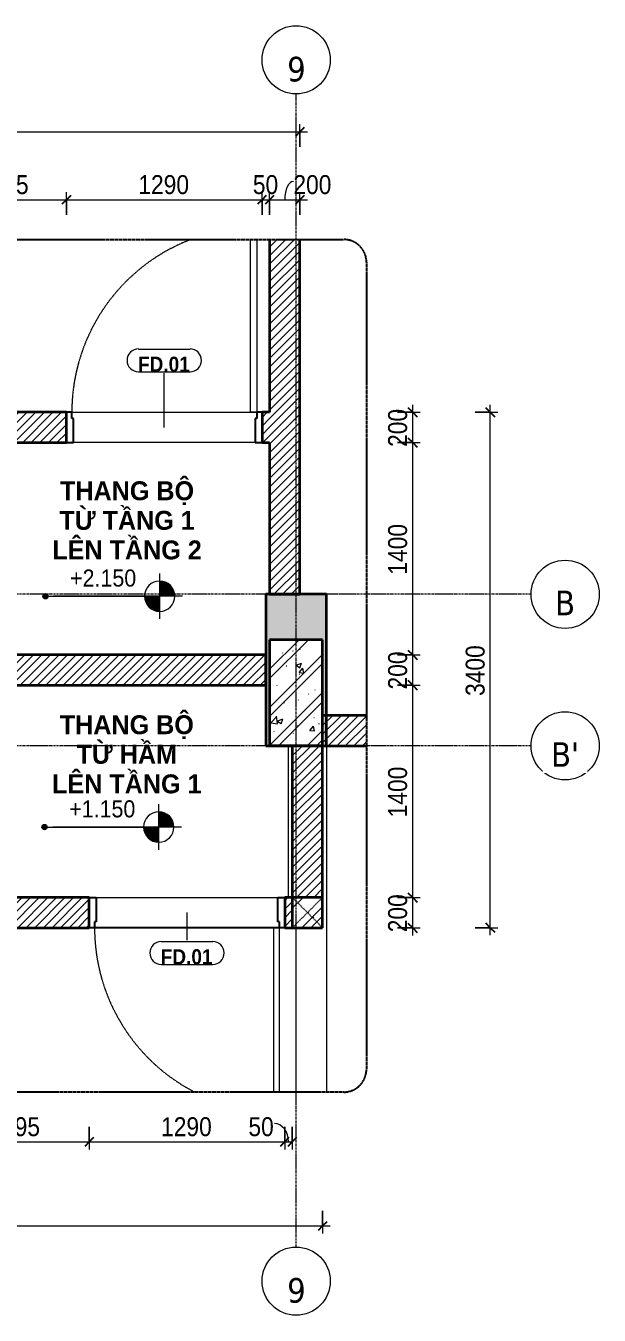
# Model space of a CAD drawing. Header units: millimetres. Extents: x 75584 to 159459, y -5075 to 34550.
# Drawn here: x 81769 to 85553, y 20780 to 29287 of the extents above; entities that cross this region are included whole.
import ezdxf

# ---------------------------------------------------------------- set-up
doc = ezdxf.new("R2010")
doc.units = ezdxf.units.MM
for name, pattern in [('Dash', [6, 3, -3]), ('Dash - Tight', [4.5, 3, -1.5]), ('Grid Line', [22.225, 12.7, -3.175, 3.175, -3.175]), ('Hidden', [7.14375, 4.7625, -2.38125])]:
    doc.linetypes.add(name, pattern=pattern)
for name, color, linetype, lineweight in [('0-1', 7, 'Continuous', 5), ('A-ANNO-DIMS', 211, 'Continuous', 9), ('A-ANNO-DIMS-50', 211, 'Continuous', 9), ('A-DETL-GENF-1', 92, 'Dash - Tight', 18), ('A-DETL-GENF-2', 254, 'Continuous', 18), ('A-DETL-GENF-3', 92, 'Hidden', 25), ('A-DETL-MEDM', 33, 'Continuous', 35), ('A-DOOR', 31, 'Continuous', 18), ('A-DOOR-FRAM', 31, 'Continuous', 25), ('A-DOOR-IDEN', 31, 'Continuous', 9), ('A-FLOR', 192, 'Continuous', 18), ('A-FLOR-1', 7, 'Continuous', 18), ('A-WALL', 113, 'Continuous', 18), ('A-WALL-1', 113, 'Continuous', 35), ('A-WALL-PATT-1', 111, 'Continuous', 18), ('G-ANNO-DIMS', 111, 'Continuous', 9), ('G-ANNO-TEXT-1', 7, 'Continuous', 9), ('G-IMPT-1', 8, 'Continuous', 25), ('M-EQPM', 50, 'Continuous', 18), ('S-COLS', 52, 'Continuous', 18), ('S-COLS-1', 9, 'Continuous', 5), ('S-COLS-2', 250, 'Continuous', 35), ('S-COLS-5', 52, 'Continuous', 35), ('S-COLS-HDLN', 52, 'Dash', 18), ('S-COLS-HDLN-1', 254, 'Continuous', 18), ('S-GRID-1', 1, 'Grid Line', 9), ('S-GRID-IDEN', 1, 'Continuous', 9)]:
    doc.layers.add(name, color=color, linetype=linetype, lineweight=lineweight)
doc.styles.add('Arial_3', font='arial.ttf', dxfattribs={"width": 0.9, "height": 112.5})
doc.styles.add('Arial_B', font='arialbd.ttf', dxfattribs={"width": 0.9, "height": 100})
doc.styles.add('Arial_B_1', font='arialbd.ttf', dxfattribs={"width": 0.95, "height": 125})
doc.styles.add('Tahoma_B', font='tahomabd.ttf', dxfattribs={"height": 162.5})
doc.styles.add('UTM Avo', font='', dxfattribs={"width": 0.9, "height": 125})
doc.styles.get('UTM Avo').set_extended_font_data('UTM Avo')
doc.dimstyles.new('1_Dim_chi_tiet_2_5', dxfattribs={"dimscale": 304.8, "dimtxt": 124.912619, "dimasz": 0.19685, "dimexe": 0.164042, "dimexo": 0.0625, "dimgap": 0.016404, "dimtad": 1, "dimdec": 0, "dimrnd": 5, "dimzin": 0, "dimdsep": 46, "dimtxsty": 'UTM Avo', "dimblk1": 'OBLIQUE', "dimblk2": 'OBLIQUE', "dimsah": 1, "dimcen": 0.09, "dimdle": 0.164042, "dimazin": 0, "dimtfac": 1, "dimtdec": 4, "dimtix": 1, "dimtmove": 0, "dimatfit": 3, "dimfxl": 0.328084, "dimfxlon": 1, "dimtvp": 1, "dimtolj": 1, "dimtzin": 0, "dimarcsym": 2})
doc.dimstyles.new('1_Dim_chi_tiet_2_5_1', dxfattribs={"dimscale": 304.8, "dimtxt": 124.912619, "dimasz": 0.19685, "dimexe": 0.164042, "dimexo": 0.0625, "dimgap": 0.016404, "dimtad": 1, "dimdec": 0, "dimrnd": 5, "dimzin": 0, "dimdsep": 46, "dimtxsty": 'UTM Avo', "dimblk1": 'OBLIQUE', "dimblk2": 'OBLIQUE', "dimsah": 1, "dimcen": 0.09, "dimdle": 0.164042, "dimazin": 0, "dimtfac": 1, "dimtdec": 4, "dimtix": 1, "dimtmove": 1, "dimatfit": 3, "dimfxl": 0.328084, "dimfxlon": 1, "dimtvp": 1, "dimtolj": 1, "dimtzin": 0, "dimarcsym": 2})
pattern_1 = [(45, (0, 0), (-28.284271, 28.284271), [])]
pattern_2 = [(50, (-83627.56, -23436.94), (364.3679, -31.8783), [38.1, -419.1]), (355, (-83627.56, -23436.94), (-70.4859, 382.1133), [30.48, -335.28]), (100.451, (-83597.2, -23439.6), (293.885, 350.2334), [32.38, -356.18]), (46.184, (-83627.56, -23335.34), (542.1585, -84.0858), [57.15, -628.65]), (96.636, (-83582.4, -23342.34), (474.805, 494.8554), [48.57, -534.27]), (351.184, (-83627.56, -23335.34), (474.8102, 494.85), [45.72, -502.92]), (21, (-83576.76, -23360.74), (303.2285, -204.5305), [38.1, -419.1]), (326, (-83576.76, -23360.74), (123.6039, 368.376), [30.48, -335.28]), (71.451, (-83551.5, -23377.78), (426.8341, 163.8427), [32.38, -356.18]), (37.5, (-83627.56, -23436.94), (6.17665, 169.11015), [3.353, -327.863, 3.353, -337.007, -336.55]), (37.5, (-83627.56, -23436.94), (6.17665, 169.11015), [-671.576, 3.353, -333.197]), (7.5, (-83627.56, -23436.94), (133.63888, 200.3615), [3.353, -190.703, 3.353, -320.243, -128.27]), (7.5, (-83627.56, -23436.94), (133.63888, 200.3615), [-517.652, 3.353, -124.917]), (327.5, (-83740.85, -23436.94), (271.18182, -11.45836), [3.353, -123.647, 3.353, -918.667]), (327.5, (-83740.85, -23436.94), (271.18182, -11.45836), [-130.353, -392.887, 3.353, -522.427]), (317.5, (-83791.65, -23436.94), (296.2585, 50.85285), [3.353, -161.747, 3.353, -633.171]), (317.5, (-83791.65, -23436.94), (296.2585, 50.85285), [-168.453, -259.791, 3.353, -370.027]), (45, (-83627.56, -23436.94), (-125.7236, 125.7236), []), (45, (-83627.56, -23246.44), (-125.7236, 125.7236), [])]

# ---------------------------------------------------------------- blocks, each defined once
blk = doc.blocks.new('NCV_TKTC_KET CAU_rvt-1-TKCS_THANG BỘ TB3 - MẶT BẰNG TẦNG 1')
at = {"layer": 'S-COLS-1'}
h = blk.add_hatch(color=256, dxfattribs=at)
h.paths.add_polyline_path([(83727.6, 24536.9), (83752.6, 24536.9), (83752.6, 25536.9), (83352.6, 25536.9), (83352.6, 24536.9), (83377.6, 24536.9)])
h.paths.add_polyline_path([(83377.6, 24538.6), (83377.6, 25236.9), (83727.6, 25236.9), (83727.6, 24538.6)])
at = {"layer": 'A-FLOR-1'}
for p, q in [((83502.6, 23536.9), (83502.6, 24536.9)), ((82232.5, 23535.3), (83432.7, 23535.3))]:
    blk.add_line(p, q, dxfattribs=at)
at = {"layer": 'S-COLS-2'}
for p, q in [((83752.6, 25536.9), (83352.6, 25536.9)), ((83352.6, 25536.9), (83352.6, 24536.9)), ((83752.6, 24536.9), (83752.6, 25536.9)), ((83352.6, 24536.9), (83752.6, 24536.9))]:
    blk.add_line(p, q, dxfattribs=at)
blk = doc.blocks.new('FD_01 - FD_01-1200x2200mm-1787917-TKCS_THANG BỘ TB3 - MẶT BẰNG TẦNG 1')
at = {"layer": 'A-DETL-GENF-1'}
for p, q in [((570, 100), (570, 1240)), ((610, 1240), (610, 100)), ((610, 100), (570, 100))]:
    blk.add_line(p, q, dxfattribs=at)
blk.add_arc((610, 100), 1220, 110.85178, 180, dxfattribs=at)
at = {"layer": 'A-DOOR-FRAM'}
for p, q in [((-610, 100), (-645, 100)), ((-645, 100), (-645, -100)), ((-610, 60), (-610, 100)), ((645, 100), (610, 100)), ((610, 100), (610, 60)), ((645, -100), (645, 100)), ((-600, 60), (-610, 60)), ((-600, -100), (-600, 60)), ((610, 60), (600, 60)), ((600, 60), (600, -100)), ((-645, -100), (-600, -100)), ((600, -100), (645, -100))]:
    blk.add_line(p, q, dxfattribs=at)
blk = doc.blocks.new('FD_01 - FD_01-1200x2200mm-1787918-TKCS_THANG BỘ TB3 - MẶT BẰNG TẦNG 1')
at = {"layer": 'A-DETL-GENF-1'}
for p, q in [((610, -100), (570, -100)), ((570, -100), (570, -1184.3)), ((610, -1184.3), (610, -100))]:
    blk.add_line(p, q, dxfattribs=at)
blk.add_arc((610, -100), 1220, 180, 242.73793, dxfattribs=at)
at = {"layer": 'A-DOOR-FRAM'}
for p, q in [((-645, 100), (-600, 100)), ((-645, 98.4), (-645, 100)), ((-600, 100), (-600, -60)), ((600, 100), (645, 100)), ((600, -60), (600, 100)), ((645, 100), (645, 98.4)), ((-600, -60), (-610, -60)), ((-610, -60), (-610, -100)), ((610, -60), (600, -60)), ((610, -100), (610, -60)), ((-610, -100), (-645, -100)), ((645, -100), (610, -100))]:
    blk.add_line(p, q, dxfattribs=at)
blk = doc.blocks.new('TKTC_XREF_251221_MB TANG 1 - TKTC_XREF_260130_MB TANG 1_dwg-4202109-TKCS_THANG BỘ TB3 - MẶT BẰNG TẦNG 1')
at = {"layer": 'G-IMPT-1'}
blk.add_line((-120929.1, -378007.7), (-119709.1, -378007.7), dxfattribs=at)
blk = doc.blocks.new('TKTC_XREF_251221_MB TANG 1 - TKTC_XREF_251221_MB TANG 1-2038492-TKCS_THANG BỘ TB3 - MẶT BẰNG TẦNG 1')
blk.add_blockref('TKTC_XREF_251221_MB TANG 1 - TKTC_XREF_260130_MB TANG 1_dwg-4202109-TKCS_THANG BỘ TB3 - MẶT BẰNG TẦNG 1', (169499.1, 384109.7))
blk = doc.blocks.new('G1_SOF - BO TRU - 200x200-V2-TKCS_THANG BỘ TB3 - MẶT BẰNG TẦNG 1')
at = {"layer": 'S-COLS-HDLN-1'}
h = blk.add_hatch(dxfattribs=at)
h.set_pattern_fill('FP_3', color=256, style=0, pattern_type=2)
h.set_pattern_definition(pattern_2)
h.paths.add_polyline_path([(100, -100), (100, 100), (-100, 100), (-100, -100)])
h = blk.add_hatch(dxfattribs=at)
h.set_pattern_fill('FP_3', color=256, style=0, pattern_type=2)
h.set_pattern_definition(pattern_2)
h.paths.add_polyline_path([(100, -100), (100, 100), (-100, 100), (-100, -100)])
at = {"layer": 'S-COLS-5'}
for p, q in [((100, 100), (-100, 100)), ((-100, 100), (-100, -100)), ((100, -100), (100, 100)), ((-100, -100), (100, -100))]:
    blk.add_line(p, q, dxfattribs=at)
at = {"layer": 'S-COLS-HDLN'}
for p, q in [((100, 100), (-100, -100)), ((-100, 100), (100, -100))]:
    blk.add_line(p, q, dxfattribs=at)
blk = doc.blocks.new('BORDER VIEW - BORDER VIEW-1918780-TKCS_THANG BỘ TB3 - MẶT BẰNG TẦNG 1')
at = {"layer": 'A-DETL-GENF-3'}
for p, q in [((150, 7064.2), (5474.7, 7064.2)), ((0, 150), (0, 6914.2)), ((5624.7, 6914.2), (5624.7, 150))]:
    blk.add_line(p, q, dxfattribs=at)
for centre, start, end in [((150, 6914.2), 90, 180), ((5474.7, 6914.2), 360, 90)]:
    blk.add_arc(centre, 150, start, end, dxfattribs=at)
blk = doc.blocks.new('Grid - M_Grid Head - Circle-353313-TKCS_THANG BỘ TB3 - MẶT BẰNG TẦNG 1')
at = {"layer": 'S-GRID-IDEN'}
blk.add_circle((0, 0), 4.5, dxfattribs=at)
blk = doc.blocks.new('Spot Elevations - M_Spot Elevation - Target Filled-350595-TKCS_THANG BỘ TB3 - MẶT BẰNG TẦNG 1')
at = {"layer": 'G-ANNO-DIMS'}
h = blk.add_hatch(color=256, dxfattribs=at)
edge = h.paths.add_edge_path()
edge.add_line((0, 0), (-2, 0))
edge.add_arc((0, 0), 2, 90, 180, ccw=False)
edge.add_line((0, 2), (0, 0))
h = blk.add_hatch(color=256, dxfattribs=at)
edge = h.paths.add_edge_path()
edge.add_line((0, 0), (2, 0))
edge.add_arc((0, 0), 2, 270, 360, ccw=False)
edge.add_line((0, -2), (0, 0))
for p, q in [((0, -3), (0, 3)), ((-3, 0), (14, 0))]:
    blk.add_line(p, q, dxfattribs=at)
blk.add_circle((0, 0), 2, dxfattribs=at)
blk = doc.blocks.new('STN_Door Tag - STN_Door Tag-1788670-TKCS_THANG BỘ TB3 - MẶT BẰNG TẦNG 1')
at = {"layer": 'A-DOOR-IDEN'}
for p, q in [((-3.37, 1.49), (3.43, 1.49)), ((-3.37, -1.52), (3.43, -1.52))]:
    blk.add_line(p, q, dxfattribs=at)
for centre, start, end in [((-3.37, -0.01), 90, 270), ((3.43, -0.01), 270, 90)]:
    blk.add_arc(centre, 1.51, start, end, dxfattribs=at)
blk = doc.blocks.new('DIMBLOCK7-TKCS_THANG BỘ TB3 - MẶT BẰNG TẦNG 1')
at = {"layer": 'A-ANNO-DIMS-50'}
for p, q in [((81292.6, 28039.9), (81292.6, 28189.9)), ((82037.6, 28039.9), (82037.6, 28189.9)), ((81292.6, 28139.9), (82037.6, 28139.9)), ((81292.6, 28139.9), (81292.6, 28039.9)), ((82037.6, 28139.9), (82037.6, 28039.9))]:
    blk.add_line(p, q, dxfattribs=at)
at = {"layer": 'A-ANNO-DIMS-50', "lineweight": 25}
for p, q in [((81292.6, 28139.9), (81322.6, 28169.9)), ((82037.6, 28139.9), (82067.6, 28169.9)), ((81292.6, 28139.9), (81262.6, 28109.9)), ((82037.6, 28139.9), (82007.6, 28109.9))]:
    blk.add_line(p, q, dxfattribs=at)
at = {"layer": 'A-ANNO-DIMS-50', "color": 0, "insert": (81536.7, 28302.3), "char_height": 125, "width": 308.118, "attachment_point": 1, "line_spacing_factor": 1.110334, "style": 'UTM Avo'}
blk.add_mtext('745', dxfattribs=at)
blk = doc.blocks.new('_Oblique')
at = {"color": 0, "linetype": 'ByBlock', "lineweight": -2}
blk.add_line((-0.5, -0.5), (0.5, 0.5), dxfattribs=at)
blk = doc.blocks.new('DIMBLOCK8-TKCS_THANG BỘ TB3 - MẶT BẰNG TẦNG 1')
at = {"layer": 'A-ANNO-DIMS-50'}
for p, q in [((82037.6, 28039.9), (82037.6, 28189.9)), ((83327.6, 28039.9), (83327.6, 28189.9)), ((82037.6, 28139.9), (83327.6, 28139.9)), ((82037.6, 28139.9), (82037.6, 28039.9)), ((83327.6, 28139.9), (83327.6, 28039.9))]:
    blk.add_line(p, q, dxfattribs=at)
at = {"layer": 'A-ANNO-DIMS-50', "lineweight": 25}
for p, q in [((82037.6, 28139.9), (82067.6, 28169.9)), ((83327.6, 28139.9), (83357.6, 28169.9)), ((82037.6, 28139.9), (82007.6, 28109.9)), ((83327.6, 28139.9), (83297.6, 28109.9))]:
    blk.add_line(p, q, dxfattribs=at)
at = {"layer": 'A-ANNO-DIMS-50', "color": 0, "insert": (82511.4, 28302.3), "char_height": 125, "width": 410.824, "attachment_point": 1, "line_spacing_factor": 1.110334, "style": 'UTM Avo'}
blk.add_mtext('1290', dxfattribs=at)
blk = doc.blocks.new('DIMBLOCK9-TKCS_THANG BỘ TB3 - MẶT BẰNG TẦNG 1')
at = {"layer": 'A-ANNO-DIMS-50'}
for p, q in [((83327.6, 28039.9), (83327.6, 28189.9)), ((83377.6, 28039.9), (83377.6, 28189.9)), ((83327.6, 28139.9), (83377.6, 28139.9)), ((83327.6, 28139.9), (83327.6, 28039.9)), ((83377.6, 28139.9), (83377.6, 28039.9))]:
    blk.add_line(p, q, dxfattribs=at)
at = {"layer": 'A-ANNO-DIMS-50', "lineweight": 25}
for p, q in [((83327.6, 28139.9), (83357.6, 28169.9)), ((83377.6, 28139.9), (83407.6, 28169.9)), ((83327.6, 28139.9), (83297.6, 28109.9)), ((83377.6, 28139.9), (83347.6, 28109.9))]:
    blk.add_line(p, q, dxfattribs=at)
at = {"layer": 'A-ANNO-DIMS-50', "color": 0, "insert": (83267, 28302.3), "char_height": 125, "width": 205.412, "attachment_point": 1, "line_spacing_factor": 1.110334, "style": 'UTM Avo'}
blk.add_mtext('50', dxfattribs=at)
blk = doc.blocks.new('DIMBLOCK10-TKCS_THANG BỘ TB3 - MẶT BẰNG TẦNG 1')
at = {"layer": 'A-ANNO-DIMS-50'}
for p, q in [((83377.6, 28039.9), (83377.6, 28189.9)), ((83577.6, 28039.9), (83577.6, 28189.9)), ((83377.6, 28139.9), (83627.6, 28139.9)), ((83377.6, 28139.9), (83377.6, 28039.9)), ((83577.6, 28139.9), (83577.6, 28039.9))]:
    blk.add_line(p, q, dxfattribs=at)
at = {"layer": 'A-ANNO-DIMS-50', "lineweight": 25}
for p, q in [((83377.6, 28139.9), (83407.6, 28169.9)), ((83577.6, 28139.9), (83607.6, 28169.9)), ((83377.6, 28139.9), (83347.6, 28109.9)), ((83577.6, 28139.9), (83547.6, 28109.9))]:
    blk.add_line(p, q, dxfattribs=at)
at = {"layer": 'A-ANNO-DIMS-50'}
blk.add_ellipse((83534.5, 28139.9), major_axis=(0, 120.7), ratio=0.471989, start_param=0, end_param=1.570796, dxfattribs=at)
at = {"layer": 'A-ANNO-DIMS-50', "color": 0, "insert": (83534.5, 28302.3), "char_height": 125, "width": 308.118, "attachment_point": 1, "line_spacing_factor": 1.110334, "style": 'UTM Avo'}
blk.add_mtext('200', dxfattribs=at)
blk = doc.blocks.new('DIMBLOCK15-TKCS_THANG BỘ TB3 - MẶT BẰNG TẦNG 1')
at = {"layer": 'A-ANNO-DIMS-50'}
for p, q in [((81292.6, 22024.3), (81292.6, 21874.3)), ((81292.6, 21924.3), (81292.6, 22024.3)), ((82187.6, 22024.3), (82187.6, 21874.3)), ((82187.6, 21924.3), (82187.6, 22024.3)), ((81292.6, 21924.3), (82187.6, 21924.3))]:
    blk.add_line(p, q, dxfattribs=at)
at = {"layer": 'A-ANNO-DIMS-50', "lineweight": 25}
for p, q in [((81292.6, 21924.3), (81322.6, 21954.3)), ((82187.6, 21924.3), (82217.6, 21954.3)), ((81292.6, 21924.3), (81262.6, 21894.3)), ((82187.6, 21924.3), (82157.6, 21894.3))]:
    blk.add_line(p, q, dxfattribs=at)
at = {"layer": 'A-ANNO-DIMS-50', "color": 0, "insert": (81611.7, 22086.7), "char_height": 125, "width": 308.118, "attachment_point": 1, "line_spacing_factor": 1.110334, "style": 'UTM Avo'}
blk.add_mtext('895', dxfattribs=at)
blk = doc.blocks.new('DIMBLOCK16-TKCS_THANG BỘ TB3 - MẶT BẰNG TẦNG 1')
at = {"layer": 'A-ANNO-DIMS-50'}
for p, q in [((82187.6, 22024.3), (82187.6, 21874.3)), ((82187.6, 21924.3), (82187.6, 22024.3)), ((83477.6, 22024.3), (83477.6, 21874.3)), ((83477.6, 21924.3), (83477.6, 22024.3)), ((82187.6, 21924.3), (83477.6, 21924.3))]:
    blk.add_line(p, q, dxfattribs=at)
at = {"layer": 'A-ANNO-DIMS-50', "lineweight": 25}
for p, q in [((82187.6, 21924.3), (82217.6, 21954.3)), ((83477.6, 21924.3), (83507.6, 21954.3)), ((82187.6, 21924.3), (82157.6, 21894.3)), ((83477.6, 21924.3), (83447.6, 21894.3))]:
    blk.add_line(p, q, dxfattribs=at)
at = {"layer": 'A-ANNO-DIMS-50', "color": 0, "insert": (82661.4, 22086.7), "char_height": 125, "width": 410.824, "attachment_point": 1, "line_spacing_factor": 1.110334, "style": 'UTM Avo'}
blk.add_mtext('1290', dxfattribs=at)
blk = doc.blocks.new('DIMBLOCK17-TKCS_THANG BỘ TB3 - MẶT BẰNG TẦNG 1')
at = {"layer": 'A-ANNO-DIMS-50'}
for p, q in [((83477.6, 22024.3), (83477.6, 21874.3)), ((83477.6, 21924.3), (83477.6, 22024.3)), ((83527.6, 22024.3), (83527.6, 21874.3)), ((83527.6, 21924.3), (83527.6, 22024.3)), ((83477.6, 21924.3), (83527.6, 21924.3))]:
    blk.add_line(p, q, dxfattribs=at)
at = {"layer": 'A-ANNO-DIMS-50', "lineweight": 25}
for p, q in [((83477.6, 21924.3), (83507.6, 21954.3)), ((83527.6, 21924.3), (83557.6, 21954.3)), ((83477.6, 21924.3), (83447.6, 21894.3)), ((83527.6, 21924.3), (83497.6, 21894.3))]:
    blk.add_line(p, q, dxfattribs=at)
at = {"layer": 'A-ANNO-DIMS-50'}
blk.add_ellipse((83409, 21924.3), major_axis=(0, 120.7), ratio=0.775596, start_param=4.712389, end_param=6.283185, dxfattribs=at)
at = {"layer": 'A-ANNO-DIMS-50', "color": 0, "insert": (83237.8, 22086.7), "char_height": 125, "width": 205.412, "attachment_point": 1, "line_spacing_factor": 1.110334, "style": 'UTM Avo'}
blk.add_mtext('50', dxfattribs=at)
blk = doc.blocks.new('DIMBLOCK21-TKCS_THANG BỘ TB3 - MẶT BẰNG TẦNG 1')
at = {"layer": 'A-ANNO-DIMS-50', "lineweight": 25}
for p, q in [((84321.9, 23535.3), (84291.9, 23565.3)), ((84321.9, 23535.3), (84351.9, 23505.3)), ((84321.9, 23335.3), (84291.9, 23365.3)), ((84321.9, 23335.3), (84351.9, 23305.3))]:
    blk.add_line(p, q, dxfattribs=at)
at = {"layer": 'A-ANNO-DIMS-50'}
for p, q in [((84221.9, 23535.3), (84371.9, 23535.3)), ((84321.9, 23535.3), (84221.9, 23535.3)), ((84321.9, 23285.3), (84321.9, 23535.3)), ((84221.9, 23335.3), (84371.9, 23335.3)), ((84321.9, 23335.3), (84221.9, 23335.3))]:
    blk.add_line(p, q, dxfattribs=at)
at = {"layer": 'A-ANNO-DIMS-50', "color": 0, "insert": (84159.5, 23306.9), "char_height": 125, "width": 308.118, "attachment_point": 1, "rotation": 90, "line_spacing_factor": 1.110334, "style": 'UTM Avo'}
blk.add_mtext('200', dxfattribs=at)
blk = doc.blocks.new('DIMBLOCK22-TKCS_THANG BỘ TB3 - MẶT BẰNG TẦNG 1')
at = {"layer": 'A-ANNO-DIMS-50'}
for p, q in [((84221.9, 24937), (84371.9, 24937)), ((84321.9, 24937), (84221.9, 24937)), ((84321.9, 23535.3), (84321.9, 24937)), ((84221.9, 23535.3), (84371.9, 23535.3)), ((84321.9, 23535.3), (84221.9, 23535.3))]:
    blk.add_line(p, q, dxfattribs=at)
at = {"layer": 'A-ANNO-DIMS-50', "lineweight": 25}
for p, q in [((84321.9, 24937), (84291.9, 24967)), ((84321.9, 24937), (84351.9, 24907)), ((84321.9, 23535.3), (84291.9, 23565.3)), ((84321.9, 23535.3), (84351.9, 23505.3))]:
    blk.add_line(p, q, dxfattribs=at)
at = {"layer": 'A-ANNO-DIMS-50', "color": 0, "insert": (84159.5, 24065), "char_height": 125, "width": 410.824, "attachment_point": 1, "rotation": 90, "line_spacing_factor": 1.110334, "style": 'UTM Avo'}
blk.add_mtext('1400', dxfattribs=at)
blk = doc.blocks.new('DIMBLOCK23-TKCS_THANG BỘ TB3 - MẶT BẰNG TẦNG 1')
at = {"layer": 'A-ANNO-DIMS-50'}
for p, q in [((84221.9, 25137), (84371.9, 25137)), ((84321.9, 25137), (84221.9, 25137)), ((84321.9, 24937), (84321.9, 25137)), ((84221.9, 24937), (84371.9, 24937)), ((84321.9, 24937), (84221.9, 24937))]:
    blk.add_line(p, q, dxfattribs=at)
at = {"layer": 'A-ANNO-DIMS-50', "lineweight": 25}
for p, q in [((84321.9, 25137), (84291.9, 25167)), ((84321.9, 25137), (84351.9, 25107)), ((84321.9, 24937), (84291.9, 24967)), ((84321.9, 24937), (84351.9, 24907))]:
    blk.add_line(p, q, dxfattribs=at)
at = {"layer": 'A-ANNO-DIMS-50', "color": 0, "insert": (84159.5, 24908.6), "char_height": 125, "width": 308.118, "attachment_point": 1, "rotation": 90, "line_spacing_factor": 1.110334, "style": 'UTM Avo'}
blk.add_mtext('200', dxfattribs=at)
blk = doc.blocks.new('DIMBLOCK24-TKCS_THANG BỘ TB3 - MẶT BẰNG TẦNG 1')
at = {"layer": 'A-ANNO-DIMS-50', "lineweight": 25}
for p, q in [((84321.9, 26537.4), (84291.9, 26567.4)), ((84321.9, 26537.4), (84351.9, 26507.4)), ((84321.9, 25137), (84291.9, 25167)), ((84321.9, 25137), (84351.9, 25107))]:
    blk.add_line(p, q, dxfattribs=at)
at = {"layer": 'A-ANNO-DIMS-50'}
for p, q in [((84221.9, 26537.4), (84371.9, 26537.4)), ((84321.9, 26537.4), (84221.9, 26537.4)), ((84321.9, 25137), (84321.9, 26537.4)), ((84221.9, 25137), (84371.9, 25137)), ((84321.9, 25137), (84221.9, 25137))]:
    blk.add_line(p, q, dxfattribs=at)
at = {"layer": 'A-ANNO-DIMS-50', "color": 0, "insert": (84159.5, 25666), "char_height": 125, "width": 410.824, "attachment_point": 1, "rotation": 90, "line_spacing_factor": 1.110334, "style": 'UTM Avo'}
blk.add_mtext('1400', dxfattribs=at)
blk = doc.blocks.new('DIMBLOCK25-TKCS_THANG BỘ TB3 - MẶT BẰNG TẦNG 1')
at = {"layer": 'A-ANNO-DIMS-50'}
for p, q in [((84221.9, 26737.4), (84371.9, 26737.4)), ((84321.9, 26737.4), (84221.9, 26737.4)), ((84321.9, 26537.4), (84321.9, 26787.4)), ((84221.9, 26537.4), (84371.9, 26537.4)), ((84321.9, 26537.4), (84221.9, 26537.4))]:
    blk.add_line(p, q, dxfattribs=at)
at = {"layer": 'A-ANNO-DIMS-50', "lineweight": 25}
for p, q in [((84321.9, 26737.4), (84291.9, 26767.4)), ((84321.9, 26737.4), (84351.9, 26707.4)), ((84321.9, 26537.4), (84291.9, 26567.4)), ((84321.9, 26537.4), (84351.9, 26507.4))]:
    blk.add_line(p, q, dxfattribs=at)
at = {"layer": 'A-ANNO-DIMS-50', "color": 0, "insert": (84159.5, 26509), "char_height": 125, "width": 308.118, "attachment_point": 1, "rotation": 90, "line_spacing_factor": 1.110334, "style": 'UTM Avo'}
blk.add_mtext('200', dxfattribs=at)
blk = doc.blocks.new('DIMBLOCK26-TKCS_THANG BỘ TB3 - MẶT BẰNG TẦNG 1')
at = {"layer": 'A-ANNO-DIMS-50'}
for p, q in [((77102.6, 21469.2), (77102.6, 21319.2)), ((77102.6, 21369.2), (77102.6, 21469.2)), ((83727.6, 21469.2), (83727.6, 21319.2)), ((83727.6, 21369.2), (83727.6, 21469.2)), ((77052.6, 21369.2), (83777.6, 21369.2))]:
    blk.add_line(p, q, dxfattribs=at)
at = {"layer": 'A-ANNO-DIMS-50', "lineweight": 25}
for p, q in [((77102.6, 21369.2), (77072.6, 21339.2)), ((77102.6, 21369.2), (77132.6, 21399.2)), ((83727.6, 21369.2), (83697.6, 21339.2)), ((83727.6, 21369.2), (83757.6, 21399.2))]:
    blk.add_line(p, q, dxfattribs=at)
at = {"layer": 'A-ANNO-DIMS-50', "color": 0, "insert": (80243.9, 21531.6), "char_height": 125, "width": 410.824, "attachment_point": 1, "line_spacing_factor": 1.110334, "style": 'UTM Avo'}
blk.add_mtext('6625', dxfattribs=at)
blk = doc.blocks.new('DIMBLOCK27-TKCS_THANG BỘ TB3 - MẶT BẰNG TẦNG 1')
at = {"layer": 'A-ANNO-DIMS-50'}
for p, q in [((77202.6, 28587.9), (83627.6, 28587.9)), ((77252.6, 28487.9), (77252.6, 28637.9)), ((77252.6, 28587.9), (77252.6, 28487.9)), ((83577.6, 28487.9), (83577.6, 28637.9)), ((83577.6, 28587.9), (83577.6, 28487.9))]:
    blk.add_line(p, q, dxfattribs=at)
at = {"layer": 'A-ANNO-DIMS-50', "lineweight": 25}
for p, q in [((77252.6, 28587.9), (77222.6, 28557.9)), ((77252.6, 28587.9), (77282.6, 28617.9)), ((83577.6, 28587.9), (83547.6, 28557.9)), ((83577.6, 28587.9), (83607.6, 28617.9))]:
    blk.add_line(p, q, dxfattribs=at)
at = {"layer": 'A-ANNO-DIMS-50', "color": 0, "insert": (80243.9, 28750.3), "char_height": 125, "width": 410.824, "attachment_point": 1, "line_spacing_factor": 1.110334, "style": 'UTM Avo'}
blk.add_mtext('6325', dxfattribs=at)
blk = doc.blocks.new('DIMBLOCK28-TKCS_THANG BỘ TB3 - MẶT BẰNG TẦNG 1')
at = {"layer": 'A-ANNO-DIMS-50'}
for p, q in [((84733.8, 26737.4), (84883.8, 26737.4)), ((84833.8, 26737.4), (84733.8, 26737.4)), ((84833.8, 23286.9), (84833.8, 26787.4)), ((84733.8, 23336.9), (84883.8, 23336.9)), ((84833.8, 23336.9), (84733.8, 23336.9))]:
    blk.add_line(p, q, dxfattribs=at)
at = {"layer": 'A-ANNO-DIMS-50', "lineweight": 25}
for p, q in [((84833.8, 26737.4), (84803.8, 26767.4)), ((84833.8, 26737.4), (84863.8, 26707.4)), ((84833.8, 23336.9), (84803.8, 23366.9)), ((84833.8, 23336.9), (84863.8, 23306.9))]:
    blk.add_line(p, q, dxfattribs=at)
at = {"layer": 'A-ANNO-DIMS-50', "color": 0, "insert": (84671.4, 24866), "char_height": 125, "width": 410.824, "attachment_point": 1, "rotation": 90, "line_spacing_factor": 1.110334, "style": 'UTM Avo'}
blk.add_mtext('3400', dxfattribs=at)

msp = doc.modelspace()

# ---------------------------------------------------------------- hatches: boundary and pattern name
at = {"layer": 'A-DETL-GENF-2'}
h = msp.add_hatch(dxfattribs=at)
h.set_pattern_fill('FP_2', color=256, style=0, pattern_type=2)
h.set_pattern_definition([(50, (0, 0), (364.3679, -31.8783), [38.1, -419.1]), (355, (0, 0), (-70.4859, 382.1133), [30.48, -335.28]), (100.451, (30.36, -2.66), (293.885, 350.2334), [32.38, -356.18]), (46.184, (0, 101.6), (542.1585, -84.0858), [57.15, -628.65]), (96.636, (45.2, 94.6), (474.805, 494.8554), [48.57, -534.27]), (351.184, (0, 101.6), (474.8102, 494.85), [45.72, -502.92]), (21, (50.8, 76.2), (303.2285, -204.5305), [38.1, -419.1]), (326, (50.8, 76.2), (123.6039, 368.376), [30.48, -335.28]), (71.451, (76.07, 59.16), (426.8341, 163.8427), [32.38, -356.18]), (37.5, (0, 0), (6.17665, 169.11015), [3.353, -327.863, 3.353, -337.007, -336.55]), (37.5, (0, 0), (6.17665, 169.11015), [-671.576, 3.353, -333.197]), (7.5, (0, 0), (133.63888, 200.3615), [3.353, -190.703, 3.353, -320.243, -128.27]), (7.5, (0, 0), (133.63888, 200.3615), [-517.652, 3.353, -124.917]), (327.5, (-113.28, 0), (271.18182, -11.45836), [3.353, -123.647, 3.353, -392.887, -525.78]), (327.5, (-113.28, 0), (271.18182, -11.45836), [-523.24, 3.353, -522.427]), (317.5, (-164.08, 0), (296.2585, 50.85285), [3.353, -161.747, 3.353, -259.791, -373.38]), (317.5, (-164.08, 0), (296.2585, 50.85285), [-428.244, 3.353, -370.027]), (45, (0, 0), (-125.7236, 125.7236), []), (45, (0, 190.5), (-125.7236, 125.7236), [])])
h.paths.add_polyline_path([(77102.6, 24535.3), (77452.6, 24535.3), (77452.6, 25236.9), (77102.6, 25236.9), (77102.6, 25058.3)])
h.paths.add_polyline_path([(83727.6, 24538.6), (83727.6, 25236.9), (83377.6, 25236.9), (83377.6, 24538.6)])
at = {"layer": 'A-WALL-PATT-1'}
h = msp.add_hatch(dxfattribs=at)
h.set_pattern_fill('FP_1', color=256, style=0, pattern_type=2)
h.set_pattern_definition(pattern_1)
h.paths.add_polyline_path([(83577.6, 25536.9), (83577.6, 27877.4), (83377.6, 27877.4), (83377.6, 25536.9)])
h = msp.add_hatch(dxfattribs=at)
h.set_pattern_fill('FP_1', color=256, style=0, pattern_type=2)
h.set_pattern_definition(pattern_1)
h.paths.add_polyline_path([(83377.6, 26537.4), (83377.6, 26737.4), (83327.6, 26737.4), (83327.6, 26537.4)])
h.paths.add_polyline_path([(81577.6, 26537.4), (82037.6, 26537.4), (82037.6, 26737.4), (81577.6, 26737.4)])
h.paths.add_polyline_path([(81377.6, 26537.4), (81377.6, 26737.4), (77452.6, 26737.4), (77452.6, 26537.4), (80178.9, 26537.4)])
h = msp.add_hatch(dxfattribs=at)
h.set_pattern_fill('FP_1', color=256, style=0, pattern_type=2)
h.set_pattern_definition(pattern_1)
h.paths.add_polyline_path([(83352.6, 24937), (83352.6, 25137), (79152.6, 25137), (79152.6, 24937), (82459.5, 24937)])
h = msp.add_hatch(dxfattribs=at)
h.set_pattern_fill('FP_1', color=256, style=0, pattern_type=2)
h.set_pattern_definition(pattern_1)
h.paths.add_polyline_path([(84016.7, 24536.9), (84016.7, 24736.9), (83727.6, 24736.9), (83727.6, 24536.9)])
h = msp.add_hatch(dxfattribs=at)
h.set_pattern_fill('FP_1', color=256, style=0, pattern_type=2)
h.set_pattern_definition(pattern_1)
h.paths.add_polyline_path([(83527.6, 23536.9), (83727.6, 23536.9), (83727.6, 24536.9), (83527.6, 24536.9)])
h = msp.add_hatch(dxfattribs=at)
h.set_pattern_fill('FP_1', color=256, style=0, pattern_type=2)
h.set_pattern_definition(pattern_1)
h.paths.add_polyline_path([(83527.6, 23336.9), (83527.6, 23535.3), (83477.6, 23535.3), (83477.6, 23336.9)])
h.paths.add_polyline_path([(81377.6, 23336.9), (81377.6, 23535.3), (77302.6, 23535.3), (77302.6, 23336.9), (80178.9, 23336.9)])
h.paths.add_polyline_path([(81577.6, 23336.9), (82187.6, 23336.9), (82187.6, 23535.3), (81577.6, 23535.3)])
at = {"layer": 'G-ANNO-DIMS'}
h = msp.add_hatch(color=256, dxfattribs=at)
edge = h.paths.add_edge_path()
edge.add_arc((81898.6, 25524), 17.5, 0, 360)
h = msp.add_hatch(color=256, dxfattribs=at)
edge = h.paths.add_edge_path()
edge.add_arc((81892.7, 24001.2), 17.5, 0, 360)

# ---------------------------------------------------------------- linework, layer by layer
at = {"layer": 'A-DETL-MEDM'}
for p, q in [((83727.6, 25236.9), (83377.6, 25236.9)), ((83377.6, 25236.9), (83377.6, 24538.6)), ((83727.6, 24538.6), (83727.6, 25236.9)), ((83377.6, 24538.6), (83727.6, 24538.6))]:
    msp.add_line(p, q, dxfattribs=at)
at = {"layer": 'A-DOOR-IDEN'}
for p, q in [((82682.6, 26637.4), (82682.6, 26996)), ((82832.6, 23436.9), (82832.6, 23255.1))]:
    msp.add_line(p, q, dxfattribs=at)
at = {"layer": 'A-FLOR'}
for p, q in [((83752.6, 24536.9), (83752.6, 22252.7)), ((83552.6, 23335.3), (81452.6, 23335.3)), ((83552.6, 22252.7), (83552.6, 23335.3))]:
    msp.add_line(p, q, dxfattribs=at)
at = {"layer": 'A-WALL'}
for p, q in [((82072.6, 26737.4), (83292.6, 26737.4)), ((83282.6, 26537.4), (82082.6, 26537.4)), ((81577.6, 23536.9), (82187.6, 23536.9)), ((83477.6, 23536.9), (83527.6, 23536.9))]:
    msp.add_line(p, q, dxfattribs=at)
at = {"layer": 'A-WALL-1'}
for p, q in [((83377.6, 27877.4), (83377.6, 26737.4)), ((83577.6, 25536.9), (83577.6, 27877.4)), ((82037.6, 26737.4), (81577.6, 26737.4)), ((82037.6, 26537.4), (82037.6, 26737.4)), ((83377.6, 26737.4), (83327.6, 26737.4)), ((83327.6, 26737.4), (83327.6, 26537.4)), ((81577.6, 26537.4), (82037.6, 26537.4)), ((83327.6, 26537.4), (83377.6, 26537.4)), ((83377.6, 26537.4), (83377.6, 25536.9)), ((83377.6, 25536.9), (83577.6, 25536.9)), ((83352.6, 25137), (79152.6, 25137)), ((83352.6, 24937), (83352.6, 25137)), ((79152.6, 24937), (83352.6, 24937)), ((84016.7, 24736.9), (83727.6, 24736.9)), ((83527.6, 24536.9), (83527.6, 23536.9)), ((83527.6, 24536.9), (84016.7, 24536.9)), ((83727.6, 23536.9), (83727.6, 24538.6)), ((82187.6, 23535.3), (81577.6, 23535.3)), ((82187.6, 23336.9), (82187.6, 23535.3)), ((83527.6, 23535.3), (83477.6, 23535.3)), ((83477.6, 23535.3), (83477.6, 23336.9)), ((81577.6, 23336.9), (82187.6, 23336.9)), ((83477.6, 23336.9), (83527.6, 23336.9))]:
    msp.add_line(p, q, dxfattribs=at)
at = {"layer": 'G-ANNO-DIMS'}
for p, q in [((81898.6, 25524), (82203.1, 25524)), ((82203.1, 25524), (82652.3, 25524)), ((81892.7, 24001.2), (82022.2, 24001.2)), ((82022.2, 24001.2), (82646.5, 24001.2))]:
    msp.add_line(p, q, dxfattribs=at)
for centre in [(81898.6, 25524), (81892.7, 24001.2)]:
    msp.add_circle(centre, 17.5, dxfattribs=at)
at = {"layer": 'S-GRID-1'}
for p, q in [((83552.6, 22480.5), (83552.6, 27587.5)), ((83852.6, 25536.9), (77284.4, 25536.9)), ((85102.6, 25536.9), (83852.6, 25536.9)), ((83852.6, 24536.9), (77284.4, 24536.9)), ((85102.6, 24536.9), (83852.6, 24536.9)), ((83552.6, 21230.5), (83552.6, 22480.5))]:
    msp.add_line(p, q, dxfattribs=at)

# ---------------------------------------------------------------- block references
at = {"layer": '0-1'}
msp.add_blockref('NCV_TKTC_KET CAU_rvt-1-TKCS_THANG BỘ TB3 - MẶT BẰNG TẦNG 1', (0, 0), dxfattribs=at)
at = {"layer": 'A-DETL-GENF-1', "rotation": 270.0000000000001}
msp.add_blockref('BORDER VIEW - BORDER VIEW-1918780-TKCS_THANG BỘ TB3 - MẶT BẰNG TẦNG 1', (76952.6, 27877.4), dxfattribs=at)
at = {"layer": 'A-DOOR'}
for name, p in [('FD_01 - FD_01-1200x2200mm-1787917-TKCS_THANG BỘ TB3 - MẶT BẰNG TẦNG 1', (82682.6, 26637.4)), ('FD_01 - FD_01-1200x2200mm-1787918-TKCS_THANG BỘ TB3 - MẶT BẰNG TẦNG 1', (82832.6, 23436.9))]:
    msp.add_blockref(name, p, dxfattribs=at)
at = {"layer": 'A-DOOR-IDEN', "xscale": 49.99999999999998, "yscale": 49.99999999999998, "zscale": 49.99999999999998}
for p in [(82681, 27080.4), (82831, 23171.1)]:
    msp.add_blockref('STN_Door Tag - STN_Door Tag-1788670-TKCS_THANG BỘ TB3 - MẶT BẰNG TẦNG 1', p, dxfattribs=at)
at = {"layer": 'G-ANNO-DIMS', "extrusion": (0, 0, -1), "xscale": 49.99999999999998, "yscale": 49.99999999999998, "zscale": 49.99999999999998}
for p in [(-82652.3, 25524), (-82646.5, 24001.2)]:
    msp.add_blockref('Spot Elevations - M_Spot Elevation - Target Filled-350595-TKCS_THANG BỘ TB3 - MẶT BẰNG TẦNG 1', p, dxfattribs=at)
at = {"layer": 'M-EQPM'}
msp.add_blockref('TKTC_XREF_251221_MB TANG 1 - TKTC_XREF_251221_MB TANG 1-2038492-TKCS_THANG BỘ TB3 - MẶT BẰNG TẦNG 1', (33652.6, 17236.9), dxfattribs=at)
at = {"layer": 'S-COLS'}
msp.add_blockref('G1_SOF - BO TRU - 200x200-V2-TKCS_THANG BỘ TB3 - MẶT BẰNG TẦNG 1', (83627.6, 23436.9), dxfattribs=at)
at = {"layer": 'S-GRID-IDEN', "xscale": 49.99999999999998, "yscale": 49.99999999999998, "zscale": 49.99999999999998}
for p in [(83552.6, 29062.5), (83552.6, 21005.5)]:
    msp.add_blockref('Grid - M_Grid Head - Circle-353313-TKCS_THANG BỘ TB3 - MẶT BẰNG TẦNG 1', p, dxfattribs=at)
at = {"layer": 'S-GRID-IDEN', "xscale": 49.99999999999998, "yscale": 49.99999999999998, "zscale": 49.99999999999998, "rotation": 89.9999999999998}
for p in [(85327.6, 25536.9), (85327.6, 24536.9)]:
    msp.add_blockref('Grid - M_Grid Head - Circle-353313-TKCS_THANG BỘ TB3 - MẶT BẰNG TẦNG 1', p, dxfattribs=at)

# ---------------------------------------------------------------- texts
at = {"layer": 'A-DOOR-IDEN', "char_height": 100, "width": 351.45, "attachment_point": 5, "line_spacing_factor": 0.936439, "style": 'Arial_B'}
for insert in [(82680, 27053.7), (82830, 23144.4)]:
    msp.add_mtext('\\pt2.25,4.5,6.75,9,11.25,13.5,15.75,18,20.25,22.5,24.75,27,29.25,31.5,33.75,36,38.25,40.5,42.75,45,47.25,49.5,51.75,54,56.25,58.5,60.75,63,65.25,67.5,69.75,72;FD.01', dxfattribs=dict(at, insert=insert))
at = {"layer": 'G-ANNO-DIMS', "char_height": 112.5, "width": 519.248, "attachment_point": 1, "line_spacing_factor": 0.941778, "style": 'Arial_3'}
for s, insert in [('+2.150', (82061, 25700.4)), ('+1.150', (82055.1, 24177.5))]:
    msp.add_mtext(s, dxfattribs=dict(at, insert=insert))
at = {"layer": 'G-ANNO-TEXT-1', "char_height": 125, "width": 996.075, "attachment_point": 5, "line_spacing_factor": 0.936439, "style": 'Arial_B_1'}
for s, insert in [('\\pt570,1140,1710,2280,2850,3420,3990,4560,5130,5700,6270,6840,7410,7980,8550,9120,9690,10260,10830,11400,11970,12540,13110,13680,14250,14820,15390,15960,16530,17100,17670,18240;THANG BỘ\\PTỪ TẦNG 1 LÊN TẦNG 2', (82437.1, 26023.9)), ('\\pt570,1140,1710,2280,2850,3420,3990,4560,5130,5700,6270,6840,7410,7980,8550,9120,9690,10260,10830,11400,11970,12540,13110,13680,14250,14820,15390,15960,16530,17100,17670,18240;THANG BỘ\\PTỪ HẦM\\PLÊN TẦNG 1', (82435.5, 24480.3))]:
    msp.add_mtext(s, dxfattribs=dict(at, insert=insert))

# ---------------------------------------------------------------- dimensions: what is measured, and where the dimension line sits
at = {"layer": 'A-ANNO-DIMS'}
for base, p1, p2, override, picture, middle in [((83577.6, 28587.9), (77252.6, 28487.9), (83577.6, 28487.9), {"dimpost": '<>', "dimfxl": 6325}, 'DIMBLOCK27-TKCS_THANG BỘ TB3 - MẶT BẰNG TẦNG 1', (80415.1, 28657.6)), ((82037.6, 28139.9), (81292.6, 28039.9), (82037.6, 28039.9), {"dimpost": '<>', "dimfxl": 745}, 'DIMBLOCK7-TKCS_THANG BỘ TB3 - MẶT BẰNG TẦNG 1', (81665.1, 28208.5)), ((83327.6, 28139.9), (82037.6, 28039.9), (83327.6, 28039.9), {"dimpost": '<>', "dimfxl": 1290}, 'DIMBLOCK8-TKCS_THANG BỘ TB3 - MẶT BẰNG TẦNG 1', (82682.6, 28209.6)), ((83377.6, 28139.9), (83327.6, 28039.9), (83377.6, 28039.9), {"dimpost": '<>', "dimfxl": 50}, 'DIMBLOCK9-TKCS_THANG BỘ TB3 - MẶT BẰNG TẦNG 1', (83352.6, 28209.6)), ((82187.6, 21924.3), (81292.6, 22024.3), (82187.6, 22024.3), {"dimpost": '<>', "dimfxl": 895}, 'DIMBLOCK15-TKCS_THANG BỘ TB3 - MẶT BẰNG TẦNG 1', (81740.1, 21994)), ((83477.6, 21924.3), (82187.6, 22024.3), (83477.6, 22024.3), {"dimpost": '<>', "dimfxl": 1290}, 'DIMBLOCK16-TKCS_THANG BỘ TB3 - MẶT BẰNG TẦNG 1', (82832.6, 21994)), ((83727.6, 21369.2), (77102.6, 21469.2), (83727.6, 21469.2), {"dimpost": '<>', "dimfxl": 6625}, 'DIMBLOCK26-TKCS_THANG BỘ TB3 - MẶT BẰNG TẦNG 1', (80415.1, 21438.9))]:
    dim = msp.add_linear_dim(base=base, p1=p1, p2=p2, dimstyle='1_Dim_chi_tiet_2_5', override=override, dxfattribs=at)
    dim.commit()
    dim.dimension.update_dxf_attribs({"geometry": picture, "text_midpoint": middle})
for base, p1, p2, override, picture, middle in [((83577.6, 28139.9), (83377.6, 28039.9), (83577.6, 28039.9), {"dimpost": '<>', "dimfxl": 200}, 'DIMBLOCK10-TKCS_THANG BỘ TB3 - MẶT BẰNG TẦNG 1', (83688.6, 28218.9)), ((83527.6, 21924.3), (83477.6, 22024.3), (83527.6, 22024.3), {"dimpost": '<>', "dimfxl": 50}, 'DIMBLOCK17-TKCS_THANG BỘ TB3 - MẶT BẰNG TẦNG 1', (83340.5, 22003.3))]:
    dim = msp.add_linear_dim(base=base, p1=p1, p2=p2, dimstyle='1_Dim_chi_tiet_2_5_1', override=override, dxfattribs=at)
    dim.commit()
    dim.dimension.update_dxf_attribs({"geometry": picture, "text_midpoint": middle, "dimtype": 160})
for base, p1, p2, override, picture, middle in [((84321.9, 26737.4), (84221.9, 26537.4), (84221.9, 26737.4), {"dimpost": '<>', "dimfxl": 200}, 'DIMBLOCK25-TKCS_THANG BỘ TB3 - MẶT BẰNG TẦNG 1', (84252.2, 26637.4)), ((84833.7774, 26737.3629), (84733.7774, 23336.936), (84733.7774, 26737.3629), {"dimpost": '<>', "dimfxl": 3400.426822}, 'DIMBLOCK28-TKCS_THANG BỘ TB3 - MẶT BẰNG TẦNG 1', (84764.0923, 25037.1494)), ((84321.9, 26537.4), (84221.9, 25137), (84221.9, 26537.4), {"dimpost": '<>', "dimfxl": 1400.376126}, 'DIMBLOCK24-TKCS_THANG BỘ TB3 - MẶT BẰNG TẦNG 1', (84252.2, 25837.2)), ((84321.9, 25137), (84221.9, 24937), (84221.9, 25137), {"dimpost": '<>', "dimfxl": 200}, 'DIMBLOCK23-TKCS_THANG BỘ TB3 - MẶT BẰNG TẦNG 1', (84252.2, 25037)), ((84321.9, 24937), (84221.9, 23535.3), (84221.9, 24937), {"dimpost": '<>', "dimfxl": 1401.67635}, 'DIMBLOCK22-TKCS_THANG BỘ TB3 - MẶT BẰNG TẦNG 1', (84252.2, 24236.1)), ((84321.9, 23535.3), (84221.9, 23335.3), (84221.9, 23535.3), {"dimpost": '<>', "dimfxl": 200}, 'DIMBLOCK21-TKCS_THANG BỘ TB3 - MẶT BẰNG TẦNG 1', (84252.2, 23435.3))]:
    dim = msp.add_linear_dim(base=base, p1=p1, p2=p2, angle=90, dimstyle='1_Dim_chi_tiet_2_5', override=override, dxfattribs=at)
    dim.commit()
    dim.dimension.update_dxf_attribs({"geometry": picture, "text_midpoint": middle})

# ---------------------------------------------------------------- next in the draw order: texts
at = {"layer": 'S-GRID-IDEN', "char_height": 162.5, "attachment_point": 5, "line_spacing_factor": 0.996129, "style": 'Tahoma_B', "bg_fill": 3, "box_fill_scale": 1.25, "bg_fill_color": 256, "bg_fill_true_color": 13158600, "bg_fill_transparency": 0}
for s, insert, width in [('\\pt634.99962,1269.99925,1905.0005,2540.00013,3174.99975,3809.99937,4445.00062,5080.00025,5714.99987,6349.9995,6985.00075,7620.00037,8255,8889.99962,9524.99925,10160.0005,10795.00013,11429.99975,12064.99938,12700.00063,13335.00025,13969.99988,14604.9995,15240.00075,15875.00038,16510,17144.99963,17779.99925,18415.0005,19050.00013,19684.99975,20319.99938;9', (83554.9, 29000.1), 145.5), ('\\pt634.99962,1269.99925,1905.0005,2540.00013,3174.99975,3809.99937,4445.00062,5080.00025,5714.99987,6349.9995,6985.00075,7620.00037,8255,8889.99962,9524.99925,10160.0005,10795.00013,11429.99975,12064.99938,12700.00063,13335.00025,13969.99988,14604.9995,15240.00075,15875.00038,16510,17144.99963,17779.99925,18415.0005,19050.00013,19684.99975,20319.99938;B', (85327.1, 25479.7), 155.5), ("\\pt634.99962,1269.99925,1905.0005,2540.00013,3174.99975,3809.99937,4445.00062,5080.00025,5714.99987,6349.9995,6985.00075,7620.00037,8255,8889.99962,9524.99925,10160.0005,10795.00013,11429.99975,12064.99938,12700.00063,13335.00025,13969.99988,14604.9995,15240.00075,15875.00038,16510,17144.99963,17779.99925,18415.0005,19050.00013,19684.99975,20319.99938;B'", (85327.1, 24479.7), 215), ('\\pt634.99962,1269.99925,1905.0005,2540.00013,3174.99975,3809.99937,4445.00062,5080.00025,5714.99987,6349.9995,6985.00075,7620.00037,8255,8889.99962,9524.99925,10160.0005,10795.00013,11429.99975,12064.99938,12700.00063,13335.00025,13969.99988,14604.9995,15240.00075,15875.00038,16510,17144.99963,17779.99925,18415.0005,19050.00013,19684.99975,20319.99938;9', (83554.9, 20943.1), 145.5)]:
    msp.add_mtext(s, dxfattribs=dict(at, insert=insert, width=width))

# ---------------------------------------------------------------- next in the draw order: linework, layer by layer
at = {"layer": 'S-GRID-1'}
msp.add_line((83552.6, 27587.5), (83552.6, 28837.5), dxfattribs=at)

doc.saveas('drawing.dxf')
